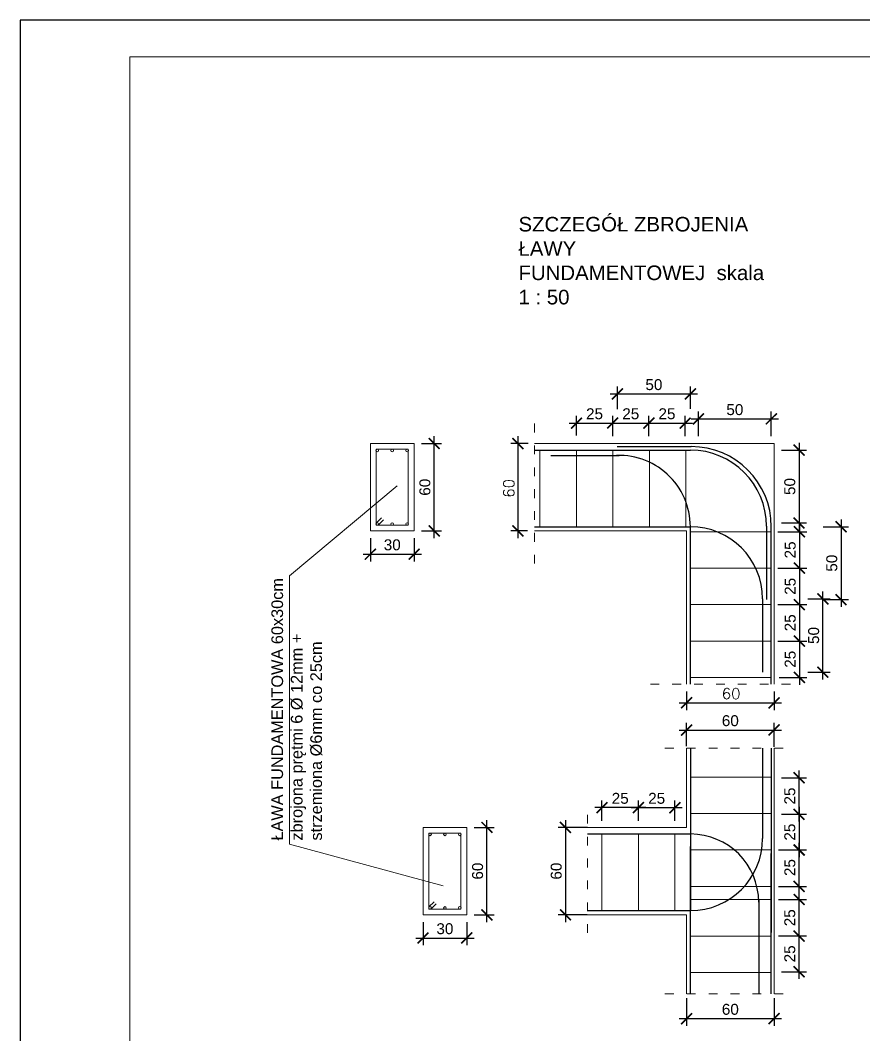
# Model space of a CAD drawing. Header units: millimetres. Extents: x 4647 to 73915, y -13612 to -8141.
# Drawn here: x 16384 to 17540, y -11000 to -9608 of the extents above; entities that cross this region are included whole.
import ezdxf

# ---------------------------------------------------------------- set-up
doc = ezdxf.new("R2010")
doc.units = ezdxf.units.MM
doc.linetypes.add('ACAD_ISO03W100', pattern=[30, 12, -18])
for name, color, linetype, lineweight in [('Bardzo cienka', 5, 'Continuous', 9), ('Cienka', 1, 'Continuous', 15), ('info', 40, 'Continuous', 9), ('OPIS', 40, 'Continuous', 5), ('Opisy - Tekst_Nr_Pióra__1', 7, 'Continuous', 13), ('RZUTNIA', 1, 'Continuous', 9), ('stal', 30, 'Continuous', 20), ('Wymiarowanie', 40, 'Continuous', 15), ('Średnia', 3, 'Continuous', 30)]:
    doc.layers.add(name, color=color, linetype=linetype, lineweight=lineweight)
doc.styles.add('skm', font='arial.ttf')
doc.styles.get("Standard").update_dxf_attribs({"font": 'arial.ttf'})
doc.dimstyles.new('50', dxfattribs={"dimtxt": 15, "dimasz": 15, "dimexe": 10, "dimexo": 10, "dimgap": 5, "dimtad": 1, "dimdec": 0, "dimlfac": 0.5, "dimzin": 0, "dimtxsty": 'Standard', "dimblk": 'ARCHTICK', "dimcen": 10, "dimdle": 10, "dimadec": 0, "dimazin": 0, "dimtfac": 1, "dimtdec": 0, "dimtofl": 0, "dimtmove": 0, "dimatfit": 3, "dimfxl": 1, "dimtolj": 1, "dimtzin": 0, "dimarcsym": 0})

# ---------------------------------------------------------------- blocks, each defined once
blk = doc.blocks.new('_ArchTick')
at = {"color": 0, "linetype": 'ByBlock', "const_width": 0.15}
blk.add_lwpolyline([(-0.5, -0.5), (0.5, 0.5)], dxfattribs=at)
blk = doc.blocks.new('*D520')
at = {"layer": 'DEFPOINTS', "color": 0, "transparency": 16777216}
for p in [(17474.3, -10302.8), (17474.3, -10402.8), (17509.1, -10402.8)]:
    blk.add_point(p, dxfattribs=at)
at = {"layer": 'Wymiarowanie', "color": 0, "lineweight": -2, "transparency": 16777216}
for p, q in [((17509.1, -10292.8), (17509.1, -10412.8)), ((17484.3, -10302.8), (17519.1, -10302.8)), ((17484.3, -10402.8), (17519.1, -10402.8))]:
    blk.add_line(p, q, dxfattribs=at)
at = {"layer": 'Wymiarowanie', "color": 0, "lineweight": -2, "transparency": 16777216, "xscale": 15, "yscale": 15, "zscale": 15}
for p, rotation in [((17509.1, -10302.8), 90), ((17509.1, -10402.8), 270)]:
    blk.add_blockref('_ArchTick', p, dxfattribs=dict(at, rotation=rotation))
at = {"layer": 'Wymiarowanie', "color": 0, "transparency": 16777216, "insert": (17496.4, -10352.8), "char_height": 15, "attachment_point": 5, "rotation": 90}
blk.add_mtext('\\A1;50', dxfattribs=at)
blk = doc.blocks.new('*D521')
at = {"layer": 'DEFPOINTS', "color": 0, "transparency": 16777216}
for p in [(17302.4, -10120.6), (17202.4, -10151.6), (17302.4, -10150.9)]:
    blk.add_point(p, dxfattribs=at)
at = {"layer": 'Wymiarowanie', "color": 0, "lineweight": -2, "transparency": 16777216}
for p, q in [((17202.4, -10141.6), (17202.4, -10110.6)), ((17302.4, -10140.9), (17302.4, -10110.6)), ((17192.4, -10120.6), (17312.4, -10120.6))]:
    blk.add_line(p, q, dxfattribs=at)
at = {"layer": 'Wymiarowanie', "color": 0, "lineweight": -2, "transparency": 16777216, "xscale": 15, "yscale": 15, "zscale": 15, "rotation": 180}
blk.add_blockref('_ArchTick', (17202.4, -10120.6), dxfattribs=at)
at = {"layer": 'Wymiarowanie', "color": 0, "lineweight": -2, "transparency": 16777216, "xscale": 15, "yscale": 15, "zscale": 15}
blk.add_blockref('_ArchTick', (17302.4, -10120.6), dxfattribs=at)
at = {"layer": 'Wymiarowanie', "color": 0, "transparency": 16777216, "insert": (17252.4, -10107.9), "char_height": 15, "attachment_point": 5}
blk.add_mtext('\\A1;50', dxfattribs=at)
blk = doc.blocks.new('*D522')
at = {"layer": 'DEFPOINTS', "color": 0, "transparency": 16777216}
for p in [(17412.2, -10459.6), (17414, -10509.6), (17451.9, -10509.6)]:
    blk.add_point(p, dxfattribs=at)
at = {"layer": 'Wymiarowanie', "color": 0, "lineweight": -2, "transparency": 16777216}
for p, q in [((17451.9, -10449.6), (17451.9, -10519.6)), ((17422.2, -10459.6), (17461.9, -10459.6)), ((17424, -10509.6), (17461.9, -10509.6))]:
    blk.add_line(p, q, dxfattribs=at)
at = {"layer": 'Wymiarowanie', "color": 0, "lineweight": -2, "transparency": 16777216, "xscale": 15, "yscale": 15, "zscale": 15}
for p, rotation in [((17451.9, -10459.6), 90), ((17451.9, -10509.6), 270)]:
    blk.add_blockref('_ArchTick', p, dxfattribs=dict(at, rotation=rotation))
at = {"layer": 'Wymiarowanie', "color": 0, "transparency": 16777216, "insert": (17439.3, -10484.6), "char_height": 15, "attachment_point": 5, "rotation": 90}
blk.add_mtext('\\A1;25', dxfattribs=at)
blk = doc.blocks.new('*D523')
at = {"layer": 'DEFPOINTS', "color": 0, "transparency": 16777216}
for p in [(17195.9, -10160.6), (17146.2, -10187.6), (17195.9, -10188.6)]:
    blk.add_point(p, dxfattribs=at)
at = {"layer": 'Wymiarowanie', "color": 0, "lineweight": -2, "transparency": 16777216}
for p, q in [((17146.2, -10177.6), (17146.2, -10150.6)), ((17195.9, -10178.6), (17195.9, -10150.6)), ((17136.2, -10160.6), (17205.9, -10160.6))]:
    blk.add_line(p, q, dxfattribs=at)
at = {"layer": 'Wymiarowanie', "color": 0, "lineweight": -2, "transparency": 16777216, "xscale": 15, "yscale": 15, "zscale": 15, "rotation": 180}
blk.add_blockref('_ArchTick', (17146.2, -10160.6), dxfattribs=at)
at = {"layer": 'Wymiarowanie', "color": 0, "lineweight": -2, "transparency": 16777216, "xscale": 15, "yscale": 15, "zscale": 15}
blk.add_blockref('_ArchTick', (17195.9, -10160.6), dxfattribs=at)
at = {"layer": 'Wymiarowanie', "color": 0, "transparency": 16777216, "insert": (17171, -10147.9), "char_height": 15, "attachment_point": 5}
blk.add_mtext('\\A1;25', dxfattribs=at)
blk = doc.blocks.new('*D524')
at = {"layer": 'DEFPOINTS', "color": 0, "transparency": 16777216}
for p in [(17417.2, -10197.6), (17417.2, -10297.6), (17451.5, -10297.6)]:
    blk.add_point(p, dxfattribs=at)
at = {"layer": 'Wymiarowanie', "color": 0, "lineweight": -2, "transparency": 16777216}
for p, q in [((17451.5, -10187.6), (17451.5, -10307.6)), ((17427.2, -10197.6), (17461.5, -10197.6)), ((17427.2, -10297.6), (17461.5, -10297.6))]:
    blk.add_line(p, q, dxfattribs=at)
at = {"layer": 'Wymiarowanie', "color": 0, "lineweight": -2, "transparency": 16777216, "xscale": 15, "yscale": 15, "zscale": 15}
for p, rotation in [((17451.5, -10197.6), 90), ((17451.5, -10297.6), 270)]:
    blk.add_blockref('_ArchTick', p, dxfattribs=dict(at, rotation=rotation))
at = {"layer": 'Wymiarowanie', "color": 0, "transparency": 16777216, "insert": (17438.8, -10247.6), "char_height": 15, "attachment_point": 5, "rotation": 90}
blk.add_mtext('\\A1;50', dxfattribs=at)
blk = doc.blocks.new('*D525')
at = {"layer": 'DEFPOINTS', "color": 0, "transparency": 16777216}
for p in [(17413.4, -10154.8), (17313.4, -10188.6), (17413.4, -10188.6)]:
    blk.add_point(p, dxfattribs=at)
at = {"layer": 'Wymiarowanie', "color": 0, "lineweight": -2, "transparency": 16777216}
for p, q in [((17313.4, -10178.6), (17313.4, -10144.8)), ((17413.4, -10178.6), (17413.4, -10144.8)), ((17303.4, -10154.8), (17423.4, -10154.8))]:
    blk.add_line(p, q, dxfattribs=at)
at = {"layer": 'Wymiarowanie', "color": 0, "lineweight": -2, "transparency": 16777216, "xscale": 15, "yscale": 15, "zscale": 15, "rotation": 180}
blk.add_blockref('_ArchTick', (17313.4, -10154.8), dxfattribs=at)
at = {"layer": 'Wymiarowanie', "color": 0, "lineweight": -2, "transparency": 16777216, "xscale": 15, "yscale": 15, "zscale": 15}
blk.add_blockref('_ArchTick', (17413.4, -10154.8), dxfattribs=at)
at = {"layer": 'Wymiarowanie', "color": 0, "transparency": 16777216, "insert": (17363.4, -10142.2), "char_height": 15, "attachment_point": 5}
blk.add_mtext('\\A1;50', dxfattribs=at)
blk = doc.blocks.new('*D526')
at = {"layer": 'DEFPOINTS', "color": 0, "transparency": 16777216}
for p in [(17089.9, -10188.6), (17066, -10308.6), (17088.9, -10308.6)]:
    blk.add_point(p, dxfattribs=at)
at = {"layer": 'Wymiarowanie', "color": 0, "lineweight": -2, "transparency": 16777216}
for p, q in [((17066, -10178.6), (17066, -10318.6)), ((17079.9, -10188.6), (17056, -10188.6)), ((17078.9, -10308.6), (17056, -10308.6))]:
    blk.add_line(p, q, dxfattribs=at)
at = {"layer": 'Wymiarowanie', "color": 0, "lineweight": -2, "transparency": 16777216, "xscale": 15, "yscale": 15, "zscale": 15}
for p, rotation in [((17066, -10188.6), 90), ((17066, -10308.6), 270)]:
    blk.add_blockref('_ArchTick', p, dxfattribs=dict(at, rotation=rotation))
at = {"layer": 'Wymiarowanie', "color": 0, "transparency": 16777216, "insert": (17053.5, -10250.1), "char_height": 15, "attachment_point": 5, "rotation": 90}
blk.add_mtext('\\A1;{\\Ftxt.shx|c238;60}', dxfattribs=at)
blk = doc.blocks.new('*D527')
at = {"layer": 'DEFPOINTS', "color": 0, "transparency": 16777216}
for p in [(17297.2, -10518.8), (17417.2, -10518.8), (17417.2, -10544.4)]:
    blk.add_point(p, dxfattribs=at)
at = {"layer": 'Wymiarowanie', "color": 0, "lineweight": -2, "transparency": 16777216}
for p, q in [((17297.2, -10528.8), (17297.2, -10554.4)), ((17417.2, -10528.8), (17417.2, -10554.4)), ((17287.2, -10544.4), (17427.2, -10544.4))]:
    blk.add_line(p, q, dxfattribs=at)
at = {"layer": 'Wymiarowanie', "color": 0, "lineweight": -2, "transparency": 16777216, "xscale": 15, "yscale": 15, "zscale": 15, "rotation": 180}
blk.add_blockref('_ArchTick', (17297.2, -10544.4), dxfattribs=at)
at = {"layer": 'Wymiarowanie', "color": 0, "lineweight": -2, "transparency": 16777216, "xscale": 15, "yscale": 15, "zscale": 15}
blk.add_blockref('_ArchTick', (17417.2, -10544.4), dxfattribs=at)
at = {"layer": 'Wymiarowanie', "color": 0, "transparency": 16777216, "insert": (17358.3, -10531.9), "char_height": 15, "attachment_point": 5}
blk.add_mtext('\\A1;{\\Ftxt.shx|c238;60}', dxfattribs=at)
blk = doc.blocks.new('*D528')
at = {"layer": 'DEFPOINTS', "color": 0, "transparency": 16777216}
for p in [(17417.2, -10581.7), (17297.2, -10613.9), (17417.2, -10614.7)]:
    blk.add_point(p, dxfattribs=at)
at = {"layer": 'Wymiarowanie', "color": 0, "lineweight": -2, "transparency": 16777216}
for p, q in [((17297.2, -10603.9), (17297.2, -10571.7)), ((17417.2, -10604.7), (17417.2, -10571.7)), ((17287.2, -10581.7), (17427.2, -10581.7))]:
    blk.add_line(p, q, dxfattribs=at)
at = {"layer": 'Wymiarowanie', "color": 0, "lineweight": -2, "transparency": 16777216, "xscale": 15, "yscale": 15, "zscale": 15, "rotation": 180}
blk.add_blockref('_ArchTick', (17297.2, -10581.7), dxfattribs=at)
at = {"layer": 'Wymiarowanie', "color": 0, "lineweight": -2, "transparency": 16777216, "xscale": 15, "yscale": 15, "zscale": 15}
blk.add_blockref('_ArchTick', (17417.2, -10581.7), dxfattribs=at)
at = {"layer": 'Wymiarowanie', "color": 0, "transparency": 16777216, "insert": (17357.2, -10569), "char_height": 15, "attachment_point": 5}
blk.add_mtext('\\A1;60', dxfattribs=at)
blk = doc.blocks.new('*D529')
at = {"layer": 'DEFPOINTS', "color": 0, "transparency": 16777216}
for p in [(17297.2, -10939.5), (17417.2, -10939.6), (17417.2, -10977.7)]:
    blk.add_point(p, dxfattribs=at)
at = {"layer": 'Wymiarowanie', "color": 0, "lineweight": -2, "transparency": 16777216}
for p, q in [((17297.2, -10949.5), (17297.2, -10987.7)), ((17417.2, -10949.6), (17417.2, -10987.7)), ((17287.2, -10977.7), (17427.2, -10977.7))]:
    blk.add_line(p, q, dxfattribs=at)
at = {"layer": 'Wymiarowanie', "color": 0, "lineweight": -2, "transparency": 16777216, "xscale": 15, "yscale": 15, "zscale": 15, "rotation": 180}
blk.add_blockref('_ArchTick', (17297.2, -10977.7), dxfattribs=at)
at = {"layer": 'Wymiarowanie', "color": 0, "lineweight": -2, "transparency": 16777216, "xscale": 15, "yscale": 15, "zscale": 15}
blk.add_blockref('_ArchTick', (17417.2, -10977.7), dxfattribs=at)
at = {"layer": 'Wymiarowanie', "color": 0, "transparency": 16777216, "insert": (17357.2, -10965), "char_height": 15, "attachment_point": 5}
blk.add_mtext('\\A1;60', dxfattribs=at)
blk = doc.blocks.new('*D530')
at = {"layer": 'DEFPOINTS', "color": 0, "transparency": 16777216}
for p in [(17417.2, -10647.3), (17451.5, -10647.3), (17417.2, -10697.3)]:
    blk.add_point(p, dxfattribs=at)
at = {"layer": 'Wymiarowanie', "color": 0, "lineweight": -2, "transparency": 16777216}
for p, q in [((17451.5, -10707.3), (17451.5, -10637.3)), ((17427.2, -10647.3), (17461.5, -10647.3)), ((17427.2, -10697.3), (17461.5, -10697.3))]:
    blk.add_line(p, q, dxfattribs=at)
at = {"layer": 'Wymiarowanie', "color": 0, "lineweight": -2, "transparency": 16777216, "xscale": 15, "yscale": 15, "zscale": 15}
for p, rotation in [((17451.5, -10647.3), 90), ((17451.5, -10697.3), 270)]:
    blk.add_blockref('_ArchTick', p, dxfattribs=dict(at, rotation=rotation))
at = {"layer": 'Wymiarowanie', "color": 0, "transparency": 16777216, "insert": (17438.8, -10672.3), "char_height": 15, "attachment_point": 5, "rotation": 90}
blk.add_mtext('\\A1;25', dxfattribs=at)
blk = doc.blocks.new('*D531')
at = {"layer": 'DEFPOINTS', "color": 0, "transparency": 16777216}
for p in [(17281.2, -10688.2), (17231.2, -10716.2), (17281.2, -10716.2)]:
    blk.add_point(p, dxfattribs=at)
at = {"layer": 'Wymiarowanie', "color": 0, "lineweight": -2, "transparency": 16777216}
for p, q in [((17221.2, -10688.2), (17291.2, -10688.2)), ((17231.2, -10706.2), (17231.2, -10678.2)), ((17281.2, -10706.2), (17281.2, -10678.2))]:
    blk.add_line(p, q, dxfattribs=at)
at = {"layer": 'Wymiarowanie', "color": 0, "lineweight": -2, "transparency": 16777216, "xscale": 15, "yscale": 15, "zscale": 15, "rotation": 180}
blk.add_blockref('_ArchTick', (17231.2, -10688.2), dxfattribs=at)
at = {"layer": 'Wymiarowanie', "color": 0, "lineweight": -2, "transparency": 16777216, "xscale": 15, "yscale": 15, "zscale": 15}
blk.add_blockref('_ArchTick', (17281.2, -10688.2), dxfattribs=at)
at = {"layer": 'Wymiarowanie', "color": 0, "transparency": 16777216, "insert": (17256.2, -10675.5), "char_height": 15, "attachment_point": 5}
blk.add_mtext('\\A1;25', dxfattribs=at)
blk = doc.blocks.new('*D532')
at = {"layer": 'DEFPOINTS', "color": 0, "transparency": 16777216}
for p in [(17181.2, -10688.2), (17181.2, -10716.2), (17231.2, -10716.2)]:
    blk.add_point(p, dxfattribs=at)
at = {"layer": 'Wymiarowanie', "color": 0, "lineweight": -2, "transparency": 16777216}
for p, q in [((17241.2, -10688.2), (17171.2, -10688.2)), ((17181.2, -10706.2), (17181.2, -10678.2)), ((17231.2, -10706.2), (17231.2, -10678.2))]:
    blk.add_line(p, q, dxfattribs=at)
at = {"layer": 'Wymiarowanie', "color": 0, "lineweight": -2, "transparency": 16777216, "xscale": 15, "yscale": 15, "zscale": 15, "rotation": 180}
blk.add_blockref('_ArchTick', (17181.2, -10688.2), dxfattribs=at)
at = {"layer": 'Wymiarowanie', "color": 0, "lineweight": -2, "transparency": 16777216, "xscale": 15, "yscale": 15, "zscale": 15}
blk.add_blockref('_ArchTick', (17231.2, -10688.2), dxfattribs=at)
at = {"layer": 'Wymiarowanie', "color": 0, "transparency": 16777216, "insert": (17206.2, -10675.5), "char_height": 15, "attachment_point": 5}
blk.add_mtext('\\A1;25', dxfattribs=at)
blk = doc.blocks.new('*D533')
at = {"layer": 'DEFPOINTS', "color": 0, "transparency": 16777216}
for p in [(17417.2, -10697.3), (17417.2, -10746.3), (17451.5, -10746.3)]:
    blk.add_point(p, dxfattribs=at)
at = {"layer": 'Wymiarowanie', "color": 0, "lineweight": -2, "transparency": 16777216}
for p, q in [((17451.5, -10687.3), (17451.5, -10756.3)), ((17427.2, -10697.3), (17461.5, -10697.3)), ((17427.2, -10746.3), (17461.5, -10746.3))]:
    blk.add_line(p, q, dxfattribs=at)
at = {"layer": 'Wymiarowanie', "color": 0, "lineweight": -2, "transparency": 16777216, "xscale": 15, "yscale": 15, "zscale": 15}
for p, rotation in [((17451.5, -10697.3), 90), ((17451.5, -10746.3), 270)]:
    blk.add_blockref('_ArchTick', p, dxfattribs=dict(at, rotation=rotation))
at = {"layer": 'Wymiarowanie', "color": 0, "transparency": 16777216, "insert": (17438.8, -10721.8), "char_height": 15, "attachment_point": 5, "rotation": 90}
blk.add_mtext('\\A1;25', dxfattribs=at)
blk = doc.blocks.new('*D534')
at = {"layer": 'DEFPOINTS', "color": 0, "transparency": 16777216}
for p in [(17417.2, -10864.3), (17451.5, -10864.3), (17417.2, -10913.3)]:
    blk.add_point(p, dxfattribs=at)
at = {"layer": 'Wymiarowanie', "color": 0, "lineweight": -2, "transparency": 16777216}
for p, q in [((17451.5, -10923.3), (17451.5, -10854.3)), ((17427.2, -10864.3), (17461.5, -10864.3)), ((17427.2, -10913.3), (17461.5, -10913.3))]:
    blk.add_line(p, q, dxfattribs=at)
at = {"layer": 'Wymiarowanie', "color": 0, "lineweight": -2, "transparency": 16777216, "xscale": 15, "yscale": 15, "zscale": 15}
for p, rotation in [((17451.5, -10864.3), 90), ((17451.5, -10913.3), 270)]:
    blk.add_blockref('_ArchTick', p, dxfattribs=dict(at, rotation=rotation))
at = {"layer": 'Wymiarowanie', "color": 0, "transparency": 16777216, "insert": (17438.8, -10888.8), "char_height": 15, "attachment_point": 5, "rotation": 90}
blk.add_mtext('\\A1;25', dxfattribs=at)
blk = doc.blocks.new('*D535')
at = {"layer": 'DEFPOINTS', "color": 0, "transparency": 16777216}
for p in [(17413.4, -10814.3), (17451.5, -10814.3), (17413.4, -10864.3)]:
    blk.add_point(p, dxfattribs=at)
at = {"layer": 'Wymiarowanie', "color": 0, "lineweight": -2, "transparency": 16777216}
for p, q in [((17451.5, -10874.3), (17451.5, -10804.3)), ((17423.4, -10814.3), (17461.5, -10814.3)), ((17423.4, -10864.3), (17461.5, -10864.3))]:
    blk.add_line(p, q, dxfattribs=at)
at = {"layer": 'Wymiarowanie', "color": 0, "lineweight": -2, "transparency": 16777216, "xscale": 15, "yscale": 15, "zscale": 15}
for p, rotation in [((17451.5, -10814.3), 90), ((17451.5, -10864.3), 270)]:
    blk.add_blockref('_ArchTick', p, dxfattribs=dict(at, rotation=rotation))
at = {"layer": 'Wymiarowanie', "color": 0, "transparency": 16777216, "insert": (17438.8, -10839.3), "char_height": 15, "attachment_point": 5, "rotation": 90}
blk.add_mtext('\\A1;25', dxfattribs=at)
blk = doc.blocks.new('*D536')
at = {"layer": 'DEFPOINTS', "color": 0, "transparency": 16777216}
for p in [(17413.4, -10746.3), (17451.6, -10746.3), (17413.4, -10796.3)]:
    blk.add_point(p, dxfattribs=at)
at = {"layer": 'Wymiarowanie', "color": 0, "lineweight": -2, "transparency": 16777216}
for p, q in [((17451.6, -10806.3), (17451.6, -10736.3)), ((17423.4, -10746.3), (17461.6, -10746.3)), ((17423.4, -10796.3), (17461.6, -10796.3))]:
    blk.add_line(p, q, dxfattribs=at)
at = {"layer": 'Wymiarowanie', "color": 0, "lineweight": -2, "transparency": 16777216, "xscale": 15, "yscale": 15, "zscale": 15}
for p, rotation in [((17451.6, -10746.3), 90), ((17451.6, -10796.3), 270)]:
    blk.add_blockref('_ArchTick', p, dxfattribs=dict(at, rotation=rotation))
at = {"layer": 'Wymiarowanie', "color": 0, "transparency": 16777216, "insert": (17438.9, -10770.4), "char_height": 15, "attachment_point": 5, "rotation": 90}
blk.add_mtext('\\A1;25', dxfattribs=at)
blk = doc.blocks.new('*D537')
at = {"layer": 'DEFPOINTS', "color": 0, "transparency": 16777216}
for p in [(17171.2, -10715.3), (17131.2, -10835.3), (17171.1, -10835.3)]:
    blk.add_point(p, dxfattribs=at)
at = {"layer": 'Wymiarowanie', "color": 0, "lineweight": -2, "transparency": 16777216}
for p, q in [((17161.2, -10715.3), (17121.2, -10715.3)), ((17131.2, -10705.3), (17131.2, -10845.3)), ((17161.1, -10835.3), (17121.2, -10835.3))]:
    blk.add_line(p, q, dxfattribs=at)
at = {"layer": 'Wymiarowanie', "color": 0, "lineweight": -2, "transparency": 16777216, "xscale": 15, "yscale": 15, "zscale": 15}
for p, rotation in [((17131.2, -10715.3), 90), ((17131.2, -10835.3), 270)]:
    blk.add_blockref('_ArchTick', p, dxfattribs=dict(at, rotation=rotation))
at = {"layer": 'Wymiarowanie', "color": 0, "transparency": 16777216, "insert": (17118.5, -10775.3), "char_height": 15, "attachment_point": 5, "rotation": 90}
blk.add_mtext('\\A1;60', dxfattribs=at)
blk = doc.blocks.new('*D538')
at = {"layer": 'DEFPOINTS', "color": 0, "transparency": 16777216}
for p in [(17245.5, -10160.6), (17195.9, -10187.6), (17245.5, -10188.6)]:
    blk.add_point(p, dxfattribs=at)
at = {"layer": 'Wymiarowanie', "color": 0, "lineweight": -2, "transparency": 16777216}
for p, q in [((17195.9, -10177.6), (17195.9, -10150.6)), ((17245.5, -10178.6), (17245.5, -10150.6)), ((17185.9, -10160.6), (17255.5, -10160.6))]:
    blk.add_line(p, q, dxfattribs=at)
at = {"layer": 'Wymiarowanie', "color": 0, "lineweight": -2, "transparency": 16777216, "xscale": 15, "yscale": 15, "zscale": 15, "rotation": 180}
blk.add_blockref('_ArchTick', (17195.9, -10160.6), dxfattribs=at)
at = {"layer": 'Wymiarowanie', "color": 0, "lineweight": -2, "transparency": 16777216, "xscale": 15, "yscale": 15, "zscale": 15}
blk.add_blockref('_ArchTick', (17245.5, -10160.6), dxfattribs=at)
at = {"layer": 'Wymiarowanie', "color": 0, "transparency": 16777216, "insert": (17220.7, -10147.9), "char_height": 15, "attachment_point": 5}
blk.add_mtext('\\A1;25', dxfattribs=at)
blk = doc.blocks.new('*D539')
at = {"layer": 'DEFPOINTS', "color": 0, "transparency": 16777216}
for p in [(17295.2, -10160.6), (17245.5, -10187.6), (17295.2, -10188.6)]:
    blk.add_point(p, dxfattribs=at)
at = {"layer": 'Wymiarowanie', "color": 0, "lineweight": -2, "transparency": 16777216}
for p, q in [((17245.5, -10177.6), (17245.5, -10150.6)), ((17295.2, -10178.6), (17295.2, -10150.6)), ((17235.5, -10160.6), (17305.2, -10160.6))]:
    blk.add_line(p, q, dxfattribs=at)
at = {"layer": 'Wymiarowanie', "color": 0, "lineweight": -2, "transparency": 16777216, "xscale": 15, "yscale": 15, "zscale": 15, "rotation": 180}
blk.add_blockref('_ArchTick', (17245.5, -10160.6), dxfattribs=at)
at = {"layer": 'Wymiarowanie', "color": 0, "lineweight": -2, "transparency": 16777216, "xscale": 15, "yscale": 15, "zscale": 15}
blk.add_blockref('_ArchTick', (17295.2, -10160.6), dxfattribs=at)
at = {"layer": 'Wymiarowanie', "color": 0, "transparency": 16777216, "insert": (17270.3, -10147.9), "char_height": 15, "attachment_point": 5}
blk.add_mtext('\\A1;25', dxfattribs=at)
blk = doc.blocks.new('*D540')
at = {"layer": 'DEFPOINTS', "color": 0, "transparency": 16777216}
for p in [(17412.2, -10409.6), (17414, -10459.6), (17451.9, -10459.6)]:
    blk.add_point(p, dxfattribs=at)
at = {"layer": 'Wymiarowanie', "color": 0, "lineweight": -2, "transparency": 16777216}
for p, q in [((17422.2, -10409.6), (17461.9, -10409.6)), ((17451.9, -10399.6), (17451.9, -10469.6)), ((17424, -10459.6), (17461.9, -10459.6))]:
    blk.add_line(p, q, dxfattribs=at)
at = {"layer": 'Wymiarowanie', "color": 0, "lineweight": -2, "transparency": 16777216, "xscale": 15, "yscale": 15, "zscale": 15}
for p, rotation in [((17451.9, -10409.6), 90), ((17451.9, -10459.6), 270)]:
    blk.add_blockref('_ArchTick', p, dxfattribs=dict(at, rotation=rotation))
at = {"layer": 'Wymiarowanie', "color": 0, "transparency": 16777216, "insert": (17439.3, -10434.6), "char_height": 15, "attachment_point": 5, "rotation": 90}
blk.add_mtext('\\A1;25', dxfattribs=at)
blk = doc.blocks.new('*D541')
at = {"layer": 'DEFPOINTS', "color": 0, "transparency": 16777216}
for p in [(17412.2, -10359.6), (17414, -10409.6), (17451.9, -10409.6)]:
    blk.add_point(p, dxfattribs=at)
at = {"layer": 'Wymiarowanie', "color": 0, "lineweight": -2, "transparency": 16777216}
for p, q in [((17451.9, -10349.6), (17451.9, -10419.6)), ((17422.2, -10359.6), (17461.9, -10359.6)), ((17424, -10409.6), (17461.9, -10409.6))]:
    blk.add_line(p, q, dxfattribs=at)
at = {"layer": 'Wymiarowanie', "color": 0, "lineweight": -2, "transparency": 16777216, "xscale": 15, "yscale": 15, "zscale": 15}
for p, rotation in [((17451.9, -10359.6), 90), ((17451.9, -10409.6), 270)]:
    blk.add_blockref('_ArchTick', p, dxfattribs=dict(at, rotation=rotation))
at = {"layer": 'Wymiarowanie', "color": 0, "transparency": 16777216, "insert": (17439.3, -10384.6), "char_height": 15, "attachment_point": 5, "rotation": 90}
blk.add_mtext('\\A1;25', dxfattribs=at)
blk = doc.blocks.new('*D542')
at = {"layer": 'DEFPOINTS', "color": 0, "transparency": 16777216}
for p in [(17412.2, -10309.6), (17414, -10359.6), (17451.9, -10359.6)]:
    blk.add_point(p, dxfattribs=at)
at = {"layer": 'Wymiarowanie', "color": 0, "lineweight": -2, "transparency": 16777216}
for p, q in [((17422.2, -10309.6), (17461.9, -10309.6)), ((17451.9, -10299.6), (17451.9, -10369.6)), ((17424, -10359.6), (17461.9, -10359.6))]:
    blk.add_line(p, q, dxfattribs=at)
at = {"layer": 'Wymiarowanie', "color": 0, "lineweight": -2, "transparency": 16777216, "xscale": 15, "yscale": 15, "zscale": 15}
for p, rotation in [((17451.9, -10309.6), 90), ((17451.9, -10359.6), 270)]:
    blk.add_blockref('_ArchTick', p, dxfattribs=dict(at, rotation=rotation))
at = {"layer": 'Wymiarowanie', "color": 0, "transparency": 16777216, "insert": (17439.3, -10334.6), "char_height": 15, "attachment_point": 5, "rotation": 90}
blk.add_mtext('\\A1;25', dxfattribs=at)
blk = doc.blocks.new('*D543')
at = {"layer": 'DEFPOINTS', "color": 0, "transparency": 16777216}
for p in [(17453.5, -10401.8), (17484.1, -10401.8), (17453.5, -10502.2)]:
    blk.add_point(p, dxfattribs=at)
at = {"layer": 'Wymiarowanie', "color": 0, "lineweight": -2, "transparency": 16777216}
for p, q in [((17484.1, -10512.2), (17484.1, -10391.8)), ((17463.5, -10401.8), (17494.1, -10401.8)), ((17463.5, -10502.2), (17494.1, -10502.2))]:
    blk.add_line(p, q, dxfattribs=at)
at = {"layer": 'Wymiarowanie', "color": 0, "lineweight": -2, "transparency": 16777216, "xscale": 15, "yscale": 15, "zscale": 15}
for p, rotation in [((17484.1, -10401.8), 90), ((17484.1, -10502.2), 270)]:
    blk.add_blockref('_ArchTick', p, dxfattribs=dict(at, rotation=rotation))
at = {"layer": 'Wymiarowanie', "color": 0, "transparency": 16777216, "insert": (17471.5, -10452), "char_height": 15, "attachment_point": 5, "rotation": 90}
blk.add_mtext('\\A1;50', dxfattribs=at)
blk = doc.blocks.new('*D546')
at = {"layer": 'DEFPOINTS', "color": 0, "transparency": 16777216}
for p in [(16923.6, -10188.6), (16951.1, -10188.6), (16923.6, -10308.6)]:
    blk.add_point(p, dxfattribs=at)
at = {"layer": 'Wymiarowanie', "color": 0, "lineweight": -2, "transparency": 16777216}
for p, q in [((16951.1, -10318.6), (16951.1, -10178.6)), ((16933.6, -10188.6), (16961.1, -10188.6)), ((16933.6, -10308.6), (16961.1, -10308.6))]:
    blk.add_line(p, q, dxfattribs=at)
at = {"layer": 'Wymiarowanie', "color": 0, "lineweight": -2, "transparency": 16777216, "xscale": 15, "yscale": 15, "zscale": 15}
for p, rotation in [((16951.1, -10188.6), 90), ((16951.1, -10308.6), 270)]:
    blk.add_blockref('_ArchTick', p, dxfattribs=dict(at, rotation=rotation))
at = {"layer": 'Wymiarowanie', "color": 0, "transparency": 16777216, "insert": (16938.4, -10248.6), "char_height": 15, "attachment_point": 5, "rotation": 90}
blk.add_mtext('\\A1;60', dxfattribs=at)
blk = doc.blocks.new('*D547')
at = {"layer": 'DEFPOINTS', "color": 0, "transparency": 16777216}
for p in [(16863.6, -10308.6), (16923.6, -10308.6), (16923.6, -10340.4)]:
    blk.add_point(p, dxfattribs=at)
at = {"layer": 'Wymiarowanie', "color": 0, "lineweight": -2, "transparency": 16777216}
for p, q in [((16863.6, -10318.6), (16863.6, -10350.4)), ((16923.6, -10318.6), (16923.6, -10350.4)), ((16853.6, -10340.4), (16933.6, -10340.4))]:
    blk.add_line(p, q, dxfattribs=at)
at = {"layer": 'Wymiarowanie', "color": 0, "lineweight": -2, "transparency": 16777216, "xscale": 15, "yscale": 15, "zscale": 15, "rotation": 180}
blk.add_blockref('_ArchTick', (16863.6, -10340.4), dxfattribs=at)
at = {"layer": 'Wymiarowanie', "color": 0, "lineweight": -2, "transparency": 16777216, "xscale": 15, "yscale": 15, "zscale": 15}
blk.add_blockref('_ArchTick', (16923.6, -10340.4), dxfattribs=at)
at = {"layer": 'Wymiarowanie', "color": 0, "transparency": 16777216, "insert": (16893.6, -10327.7), "char_height": 15, "attachment_point": 5}
blk.add_mtext('\\A1;30', dxfattribs=at)
blk = doc.blocks.new('*D548')
at = {"layer": 'DEFPOINTS', "color": 0, "transparency": 16777216}
for p in [(16995.8, -10715.3), (17023.4, -10715.3), (16995.8, -10835.3)]:
    blk.add_point(p, dxfattribs=at)
at = {"layer": 'Wymiarowanie', "color": 0, "lineweight": -2, "transparency": 16777216}
for p, q in [((17005.8, -10715.3), (17033.4, -10715.3)), ((17023.4, -10845.3), (17023.4, -10705.3)), ((17005.8, -10835.3), (17033.4, -10835.3))]:
    blk.add_line(p, q, dxfattribs=at)
at = {"layer": 'Wymiarowanie', "color": 0, "lineweight": -2, "transparency": 16777216, "xscale": 15, "yscale": 15, "zscale": 15}
for p, rotation in [((17023.4, -10715.3), 90), ((17023.4, -10835.3), 270)]:
    blk.add_blockref('_ArchTick', p, dxfattribs=dict(at, rotation=rotation))
at = {"layer": 'Wymiarowanie', "color": 0, "transparency": 16777216, "insert": (17010.7, -10775.3), "char_height": 15, "attachment_point": 5, "rotation": 90}
blk.add_mtext('\\A1;60', dxfattribs=at)
blk = doc.blocks.new('*D549')
at = {"layer": 'DEFPOINTS', "color": 0, "transparency": 16777216}
for p in [(16935.8, -10835.3), (16995.8, -10835.3), (16995.8, -10867.1)]:
    blk.add_point(p, dxfattribs=at)
at = {"layer": 'Wymiarowanie', "color": 0, "lineweight": -2, "transparency": 16777216}
for p, q in [((16935.8, -10845.3), (16935.8, -10877.1)), ((16995.8, -10845.3), (16995.8, -10877.1)), ((16925.8, -10867.1), (17005.8, -10867.1))]:
    blk.add_line(p, q, dxfattribs=at)
at = {"layer": 'Wymiarowanie', "color": 0, "lineweight": -2, "transparency": 16777216, "xscale": 15, "yscale": 15, "zscale": 15, "rotation": 180}
blk.add_blockref('_ArchTick', (16935.8, -10867.1), dxfattribs=at)
at = {"layer": 'Wymiarowanie', "color": 0, "lineweight": -2, "transparency": 16777216, "xscale": 15, "yscale": 15, "zscale": 15}
blk.add_blockref('_ArchTick', (16995.8, -10867.1), dxfattribs=at)
at = {"layer": 'Wymiarowanie', "color": 0, "transparency": 16777216, "insert": (16965.8, -10854.4), "char_height": 15, "attachment_point": 5}
blk.add_mtext('\\A1;30', dxfattribs=at)

msp = doc.modelspace()

# ---------------------------------------------------------------- linework, layer by layer
msp.add_lwpolyline([(16383.57, -12577.97), (18483.57, -12577.97), (18483.57, -9607.97), (16383.57, -9607.97)], close=True)
at = {"layer": 'Bardzo cienka'}
for p, q in [((17096.21, -10302.76), (17096.21, -10197.62)), ((17146.21, -10302.76), (17146.21, -10197.62)), ((17196.21, -10302.76), (17196.21, -10197.62)), ((17246.21, -10302.76), (17246.21, -10197.62)), ((17296.21, -10302.76), (17296.21, -10197.62)), ((17302.4, -10309.61), (17413.39, -10309.61)), ((17302.4, -10359.61), (17413.39, -10359.61)), ((17302.4, -10409.61), (17413.39, -10409.61)), ((17302.4, -10459.61), (17413.39, -10459.61)), ((17302.4, -10509.61), (17413.39, -10509.61)), ((17302.4, -10646.3), (17413.39, -10646.3)), ((17302.4, -10696.3), (17413.39, -10696.3)), ((17181.21, -10829.49), (17181.21, -10724.35)), ((17231.21, -10829.49), (17231.21, -10724.35)), ((17281.21, -10829.49), (17281.21, -10724.35)), ((17302.4, -10746.3), (17413.39, -10746.3)), ((17302.4, -10796.3), (17413.39, -10796.3)), ((17302.4, -10814.34), (17413.39, -10814.34)), ((17302.4, -10864.34), (17413.39, -10864.34)), ((17302.4, -10914.34), (17413.39, -10914.34))]:
    msp.add_line(p, q, dxfattribs=at)
at = {"layer": 'Cienka'}
for p, q in [((16923.56, -10188.58), (16863.56, -10188.58)), ((16863.56, -10188.58), (16863.56, -10308.58)), ((16923.56, -10308.58), (16923.56, -10188.58)), ((17417.21, -10188.62), (17088.86, -10188.59)), ((17267.23, -10188.61), (17088.86, -10188.59)), ((17267.23, -10188.61), (17088.86, -10188.59)), ((17417.21, -10518.79), (17417.21, -10188.62)), ((16863.56, -10308.58), (16923.56, -10308.58)), ((17297.21, -10308.61), (17088.86, -10308.59)), ((17297.21, -10518.79), (17297.21, -10308.61)), ((17417.21, -10518.79), (17417.21, -10338.61)), ((17297.21, -10606.67), (17297.21, -10715.31)), ((17417.21, -10606.67), (17417.21, -10865.3)), ((17417.21, -10606.67), (17417.21, -10715.31)), ((16995.85, -10715.32), (16935.85, -10715.32)), ((16935.85, -10715.32), (16935.85, -10835.32)), ((16995.85, -10835.32), (16995.85, -10715.32)), ((17297.21, -10715.31), (17161.15, -10715.32)), ((17417.21, -10943.84), (17417.21, -10745.35)), ((16935.85, -10835.32), (16995.85, -10835.32)), ((17297.21, -10835.34), (17161.15, -10835.33)), ((17297.21, -10943.84), (17297.21, -10835.34)), ((17417.21, -10943.84), (17417.21, -10895.34))]:
    msp.add_line(p, q, dxfattribs=at)
at = {"layer": 'OPIS'}
for p, q in [((16900.15, -10246.75), (16752.65, -10370.23)), ((16752.65, -10370.23), (16752.65, -10738.35)), ((16963.62, -10795.44), (16752.65, -10738.35))]:
    msp.add_line(p, q, dxfattribs=at)
at = {"layer": 'Opisy - Tekst_Nr_Pióra__1', "linetype": 'Continuous', "ltscale": 10, "flags": 128}
msp.add_lwpolyline([(18433.57, -12377.97), (16533.57, -12377.97), (16533.57, -9657.97), (18433.57, -9657.97)], close=True, dxfattribs=at)
at = {"layer": 'RZUTNIA', "linetype": 'ACAD_ISO03W100'}
for p, q in [((17088.86, -10161.39), (17088.86, -10359.33)), ((17247.59, -10518.79), (17446.03, -10518.79)), ((17267.59, -10606.67), (17437.82, -10606.66)), ((17161.15, -10698.13), (17161.15, -10863.54)), ((17267.59, -10943.84), (17441.35, -10943.84))]:
    msp.add_line(p, q, dxfattribs=at)
at = {"layer": 'stal', "linetype": 'Continuous'}
for p, q in [((16915.56, -10196.58), (16871.56, -10196.58)), ((16871.56, -10196.58), (16871.56, -10300.58)), ((16915.56, -10300.58), (16915.56, -10196.58)), ((16878.75, -10290.77), (16871.59, -10297.75)), ((16881.46, -10293.51), (16874.39, -10300.58)), ((16871.56, -10300.58), (16915.56, -10300.58)), ((16987.85, -10723.32), (16943.85, -10723.32)), ((16943.85, -10723.32), (16943.85, -10827.32)), ((16987.85, -10827.32), (16987.85, -10723.32)), ((16943.85, -10827.32), (16987.85, -10827.32)), ((16951.04, -10817.5), (16943.88, -10824.48)), ((16953.75, -10820.25), (16946.68, -10827.32))]:
    msp.add_line(p, q, dxfattribs=at)
for centre in [(16873.12, -10198.13), (16893.56, -10198.16), (16913.99, -10198.13), (16873.12, -10299.04), (16893.56, -10299.07), (16913.99, -10299.04), (16945.41, -10724.86), (16965.85, -10724.89), (16986.28, -10724.86), (16945.41, -10825.77), (16965.85, -10825.8), (16986.28, -10825.77)]:
    msp.add_circle(centre, 1.8, dxfattribs=at)
at = {"layer": 'Średnia'}
for p, q in [((17088.86, -10197.62), (17302.4, -10197.62)), ((17202.15, -10192.86), (17303.49, -10192.86)), ((17111.18, -10204.97), (17204.6, -10204.97)), ((17088.86, -10302.76), (17302.4, -10302.76)), ((17302.4, -10518.79), (17302.4, -10302.76)), ((17406.73, -10301.95), (17406.73, -10402.84)), ((17413.39, -10518.79), (17413.39, -10302.76)), ((17401.44, -10401.81), (17401.44, -10502.21)), ((17302.4, -10606.67), (17302.4, -10828.95)), ((17401.44, -10606.67), (17401.44, -10730.45)), ((17413.39, -10606.67), (17413.39, -10859.51)), ((17161.15, -10724.35), (17302.4, -10724.35)), ((17302.4, -10943.84), (17302.4, -10741.7)), ((17413.39, -10943.84), (17413.39, -10751.14)), ((17396.11, -10814.34), (17396.11, -10944.33)), ((17161.15, -10829.49), (17302.4, -10829.49))]:
    msp.add_line(p, q, dxfattribs=at)
for centre, radius, start, end in [((17302.4, -10301.95), 104.33, 0, 90), ((17303.49, -10302.76), 109.9, 0, 90), ((17204.6, -10302.76), 97.8, 0, 94.91975), ((17302.4, -10401.81), 99.04, 0, 90), ((17302.4, -10818.07), 93.72, 0, 90), ((17302.4, -10730.45), 99.04, 270, 0)]:
    msp.add_arc(centre, radius, start, end, dxfattribs=at)

# ---------------------------------------------------------------- texts
at = {"layer": 'info', "linetype": 'Continuous', "insert": (17066.74, -9877.74), "char_height": 20, "width": 340.5878, "attachment_point": 1}
msp.add_mtext('{\\fArial|b0|i0|c238|p34;SZCZEGÓŁ ZBROJENIA ŁAWY FUNDAMENTOWEJ  skala 1 : 50}', dxfattribs=at)
at = {"layer": 'OPIS', "insert": (16727.87, -10733.37), "char_height": 16, "width": 376.6871, "attachment_point": 1, "rotation": 90, "style": 'skm'}
msp.add_mtext('\\C2;ŁAWA FUNDAMENTOWA 60x30cm\\Pzbrojona prętmi 6 %%C 12mm + strzemiona %%C6mm co 25cm', dxfattribs=at)

# ---------------------------------------------------------------- dimensions: what is measured, and where the dimension line sits
at = {"layer": 'Wymiarowanie'}
for base, p1, p2, picture, middle in [((17302.4, -10120.6), (17202.4, -10151.56), (17302.4, -10150.86), '*D521', (17252.4, -10107.94)), ((17195.86, -10160.58), (17146.21, -10187.62), (17195.86, -10188.6), '*D523', (17171.04, -10147.92)), ((17245.51, -10160.58), (17195.86, -10187.62), (17245.51, -10188.6), '*D538', (17220.68, -10147.92)), ((17295.15, -10160.58), (17245.51, -10187.62), (17295.15, -10188.6), '*D539', (17270.33, -10147.92)), ((17413.39, -10154.83), (17313.39, -10188.61), (17413.39, -10188.62), '*D525', (17363.39, -10142.17)), ((17417.21, -10581.66), (17297.21, -10613.93), (17417.21, -10614.7), '*D528', (17357.21, -10569)), ((17181.21, -10688.2), (17231.21, -10716.22), (17181.21, -10716.22), '*D532', (17206.21, -10675.54)), ((17281.21, -10688.2), (17231.21, -10716.22), (17281.21, -10716.22), '*D531', (17256.21, -10675.54)), ((17417.21, -10977.7), (17297.21, -10939.47), (17417.21, -10939.61), '*D529', (17357.21, -10965.04))]:
    dim = msp.add_linear_dim(base=base, p1=p1, p2=p2, dimstyle='50', dxfattribs=at)
    dim.commit()
    dim.dimension.update_dxf_attribs({"geometry": picture, "text_midpoint": middle})
for base, p1, p2, angle, picture, middle in [((16951.1, -10188.58), (16923.56, -10308.58), (16923.56, -10188.58), 90, '*D546', (16938.44, -10248.58)), ((17451.48, -10297.62), (17417.21, -10197.62), (17417.21, -10297.62), 90, '*D524', (17438.83, -10247.62)), ((17509.09, -10402.76), (17474.27, -10302.76), (17474.27, -10402.76), 90, '*D520', (17496.43, -10352.76)), ((16923.56, -10340.37), (16863.56, -10308.58), (16923.56, -10308.58), 180, '*D547', (16893.56, -10327.71)), ((17451.94, -10359.61), (17412.25, -10309.61), (17414.03, -10359.61), 90, '*D542', (17439.29, -10334.61)), ((17451.94, -10409.61), (17412.25, -10359.61), (17414.03, -10409.61), 90, '*D541', (17439.29, -10384.61)), ((17484.15, -10401.81), (17453.46, -10502.21), (17453.46, -10401.81), 90, '*D543', (17471.49, -10452.01)), ((17451.94, -10459.61), (17412.25, -10409.61), (17414.03, -10459.61), 90, '*D540', (17439.29, -10434.61)), ((17451.94, -10509.61), (17412.25, -10459.61), (17414.03, -10509.61), 90, '*D522', (17439.29, -10484.61)), ((17451.48, -10647.26), (17417.21, -10697.26), (17417.21, -10647.26), 90, '*D530', (17438.83, -10672.26)), ((17451.48, -10746.3), (17417.21, -10697.26), (17417.21, -10746.3), 90, '*D533', (17438.83, -10721.78)), ((17023.39, -10715.32), (16995.85, -10835.32), (16995.85, -10715.32), 90, '*D548', (17010.73, -10775.32)), ((17451.48, -10814.34), (17413.39, -10864.34), (17413.39, -10814.34), 270, '*D535', (17438.83, -10839.34)), ((16995.85, -10867.1), (16935.85, -10835.32), (16995.85, -10835.32), 180, '*D549', (16965.85, -10854.44)), ((17451.48, -10864.3), (17417.21, -10913.34), (17417.21, -10864.3), 270, '*D534', (17438.83, -10888.82))]:
    dim = msp.add_linear_dim(base=base, p1=p1, p2=p2, angle=angle, dimstyle='50', dxfattribs=at)
    dim.commit()
    dim.dimension.update_dxf_attribs({"geometry": picture, "text_midpoint": middle})
dim = msp.add_linear_dim(base=(17065.97, -10308.59), p1=(17089.94, -10188.59), p2=(17088.86, -10308.59), angle=90, text='{\\Ftxt.shx|c238;60}', dimstyle='50', dxfattribs=at)
dim.commit()
dim.dimension.update_dxf_attribs({"geometry": '*D526', "text_midpoint": (17065.97, -10250.09), "dimtype": 160})
dim = msp.add_linear_dim(base=(17417.21, -10544.38), p1=(17297.21, -10518.79), p2=(17417.21, -10518.79), text='{\\Ftxt.shx|c238;60}', dimstyle='50', dxfattribs=at)
dim.commit()
dim.dimension.update_dxf_attribs({"geometry": '*D527', "text_midpoint": (17358.32, -10544.38), "dimtype": 160})
for base, p1, p2, angle, picture, middle in [((17131.19, -10835.32), (17171.15, -10715.32), (17171.15, -10835.32), 90, '*D537', (17131.19, -10775.32)), ((17451.6, -10746.3), (17413.39, -10796.3), (17413.39, -10746.3), 270, '*D536', (17451.6, -10770.42))]:
    dim = msp.add_linear_dim(base=base, p1=p1, p2=p2, angle=angle, dimstyle='50', dxfattribs=at)
    dim.commit()
    dim.dimension.update_dxf_attribs({"geometry": picture, "text_midpoint": middle, "dimtype": 160})

doc.saveas('drawing.dxf')
